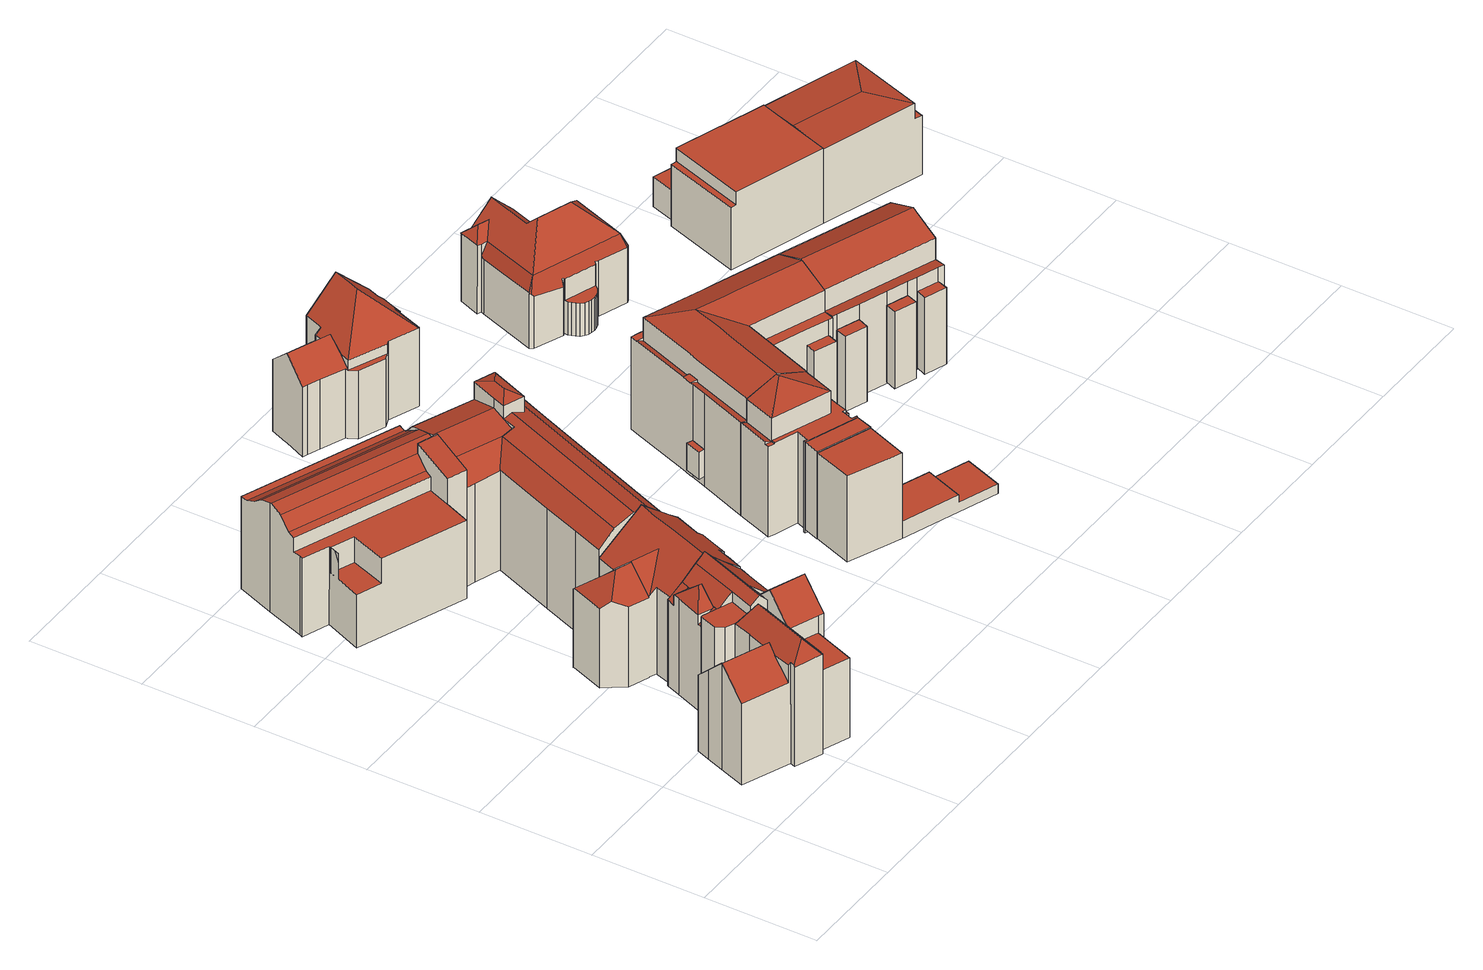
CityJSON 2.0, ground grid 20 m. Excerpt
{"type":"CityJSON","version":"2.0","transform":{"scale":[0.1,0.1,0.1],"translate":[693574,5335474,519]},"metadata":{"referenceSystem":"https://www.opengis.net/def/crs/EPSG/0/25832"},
"CityObjects":{
"building1":{"type":"Building","attributes":{"Gemeindeschluessel":"09162000","HoeheDach":"545.060","HoeheGrund":"522.281","Methode":"2000","NiedrigsteTraufeDesGebaeudes":"536.578","Geometrietyp2DReferenz":"3000","function":"31001_1000","roofType":"3100","measuredHeight":22.78,"storeysAboveGround":3},"geometry":[{"type":"MultiSurface","lod":"2","boundaries":[[[0,1,2]],[[3,0,4]],[[5,6,7,8]],[[9,10,11]],[[12,13,14,15,16,17,18]],[[19,20,21,22,23]],[[24,25,26,27,28,29]],[[30,31,32,33]],[[34,5,26,25]],[[35,36,3]],[[37,38,39,34,25,24,40,20,19,41,42,30,33,43,44,45,46,47,48,49,50,51,52,53,54,55,56,57]],[[58,59,60,61,62,63,64]],[[52,51,65,66,67,18,17]],[[10,9,22,21]],[[68,69,70,71,72]],[[42,73,31,30]],[[52,17,16,53]],[[64,63,74,71,70,75]],[[76,13,77]],[[58,78,59]],[[68,79,80,69]],[[42,41,81,82,73]],[[83,84,85]],[[46,45,86,79,87]],[[41,19,23,36,35,81]],[[88,75,70,69,89]],[[90,78,58,91,92]],[[43,93,94,44]],[[35,3,4,82,81]],[[49,95,96,50]],[[39,38,97,98,99]],[[34,39,99,6,5]],[[71,74,100,101,72]],[[37,102,97,38]],[[55,62,61,56]],[[103,66,65,104]],[[45,44,94,2,1,86]],[[85,76,105]],[[106,104,107]],[[58,64,91]],[[108,84,106,107,109]],[[3,36,23,22,9,80,79,86,1,0]],[[85,84,108,110,101,100,14,13,76]],[[18,67,12]],[[4,0,2,94,93,32,31,73,82]],[[40,11,10,21,20]],[[37,57,60,59,78,90,102]],[[48,111,95,49]],[[96,95,111,112,87,79,68,113,110]],[[88,98,97,102,90,92,75]],[[56,61,60,57]],[[89,69,80,9,11,29,28]],[[47,112,111,48]],[[24,29,11,40]],[[46,87,112,47]],[[106,84,83]],[[64,75,92,91]],[[33,32,93,43]],[[68,72,101,113]],[[113,101,110]],[[89,28,27,8,7]],[[99,98,88,89,7,6]],[[96,110,108,109]],[[26,5,8,27]],[[55,54,15,14,100,74,63,62]],[[77,13,12]],[[106,83,85,105,103,104]],[[53,16,15,54]],[[103,105,76,77,12,67,66]],[[51,50,96,109,107,104,65]]],"semantics":{"surfaces":[{"type":"WallSurface"},{"type":"RoofSurface"},{"type":"GroundSurface"}],"values":[0,0,0,0,1,0,0,0,0,0,2,1,0,1,0,0,0,1,0,0,1,0,0,0,0,0,1,0,1,0,0,0,1,0,0,1,0,0,0,0,1,1,1,0,1,0,0,0,1,1,0,1,0,0,0,0,0,0,0,0,0,1,0,1,0,0,1,0,1,0]}}]},
"building2":{"type":"Building","attributes":{"Gemeindeschluessel":"09162000","HoeheDach":"543.700","HoeheGrund":"522.160","Methode":"2000","NiedrigsteTraufeDesGebaeudes":"537.030","Geometrietyp2DReferenz":"3000","function":"31001_1000","roofType":"3100","measuredHeight":21.54,"storeysAboveGround":3},"geometry":[{"type":"MultiSurface","lod":"2","boundaries":[[[114,115,116,117,118,119]],[[120,121,122,123]],[[124,125,126,127]],[[128,129,130,131,132,133,134,135,136]],[[137,138,139,140,141,142]],[[135,134,143,144,145]],[[146,136,135,145,114,119]],[[147,125,124,148,139,138]],[[144,143,149,150,116,115]],[[151,152,153,154]],[[155,156,157]],[[131,158,159,160,161,162,163,147,138,137,142,156,155,132]],[[164,165,166,153,152,167,122,121,168,169,126,125,147,163,162,161,160]],[[145,144,115,114]],[[170,171,164,160,159,172]],[[132,155,157,133]],[[120,173,174,127,126,169,168,121]],[[133,157,156,149,143,134]],[[150,149,156,175,176,117,116]],[[156,142,141,175]],[[174,173,120,123,177,151,154,178,179,171,170,172,180,130,129,128,136,146,119,118,117,176,175,141,140,139,148,124,127]],[[151,177,123,122,167,152]],[[159,158,131,130,180,172]],[[171,179,178,154,153,166,165,164]]],"semantics":{"surfaces":[{"type":"WallSurface"},{"type":"RoofSurface"},{"type":"GroundSurface"}],"values":[0,0,0,0,0,1,0,0,1,0,1,1,1,1,0,1,0,0,0,0,2,0,0,0]}}]},
"building3":{"type":"Building","attributes":{"Gemeindeschluessel":"09162000","HoeheDach":"544.050","HoeheGrund":"522.300","Methode":"2000","NiedrigsteTraufeDesGebaeudes":"532.290","Geometrietyp2DReferenz":"3000","function":"31001_1000","roofType":"1000","measuredHeight":21.75,"storeysAboveGround":4},"geometry":[{"type":"MultiSurface","lod":"2","boundaries":[[[181,182,183,184,185]],[[186,187,188,189,190]],[[191,192,193,194]],[[195,196,197,198]],[[199,200,201,202]],[[181,203,194,193,204,182]],[[192,205,196,195,206,207,208]],[[209,210,211,212]],[[207,206,213,214]],[[215,191,194,203,216,199,202,217,218,219,220,221]],[[219,222,223,220]],[[205,224,197,196]],[[206,195,225,213]],[[191,215,224,205,192]],[[187,209,212,188]],[[195,198,226,186,190,225]],[[183,227,228,184]],[[218,229,222,219]],[[210,223,222,229,211]],[[208,207,214,230]],[[220,223,210,209,187,186,226,221]],[[184,228,231,185]],[[216,203,181,185,231,228,232]],[[202,201,230,214,213,225,190,189,217]],[[182,204,227,183]],[[208,230,201,200,232,228,227,204,193,192]],[[215,221,226,198,197,224]],[[216,232,200,199]],[[217,189,188,212,211,229,218]]],"semantics":{"surfaces":[{"type":"RoofSurface"},{"type":"WallSurface"},{"type":"GroundSurface"}],"values":[0,0,1,1,1,1,1,0,0,2,1,0,0,1,0,0,1,1,0,1,1,1,1,1,1,0,1,1,1]}}]},
"building4":{"type":"Building","attributes":{"Gemeindeschluessel":"09162000","HoeheDach":"545.720","HoeheGrund":"519.810","Methode":"1000","NiedrigsteTraufeDesGebaeudes":"538.377","Geometrietyp2DReferenz":"3000","function":"31001_1000","roofType":"3400","measuredHeight":25.91,"storeysAboveGround":5},"geometry":[{"type":"MultiSurface","lod":"2","boundaries":[[[233,234,235,236]],[[237,238,239,240]],[[241,242,243,244,245,246,247,248,249,250,238,237,251,252,253,254,255]],[[256,240,257,258]],[[259,260,249,248,261]],[[262,263,264,265,266,267,268]],[[269,234,270,271]],[[250,249,260,258,257,272]],[[253,273,274,254]],[[243,267,266,244]],[[256,275,276,240]],[[243,242,137,277,268,267]],[[241,255,278,279,280]],[[262,281,282]],[[270,283,284,285,271]],[[270,286,283]],[[270,234,233,286]],[[240,239,272,257]],[[254,274,278,255]],[[262,259,261,287,263]],[[251,235,234,269,288,289,252]],[[279,278,274,273,289,288]],[[250,272,239,238]],[[286,233,236,276,275,283]],[[256,258,260,259,262,282]],[[263,287,247,246,264]],[[247,287,261,248]],[[252,289,273,253]],[[277,285,284,281,262,268]],[[256,282,281,284,283,275]],[[251,237,240,276,236,235]],[[277,137,280,279,288,269,271,285]],[[244,266,265,245]],[[245,265,264,246]],[[241,280,137,242]]],"semantics":{"surfaces":[{"type":"RoofSurface"},{"type":"WallSurface"},{"type":"GroundSurface"}],"values":[0,1,2,0,1,0,1,1,1,1,1,1,1,1,1,0,0,0,1,0,1,0,1,0,0,1,1,1,0,1,1,0,1,1,1]}}]},
"building5":{"type":"Building","attributes":{"Gemeindeschluessel":"09162000","HoeheDach":"537.847","HoeheGrund":"521.590","Methode":"1000","NiedrigsteTraufeDesGebaeudes":"537.847","Geometrietyp2DReferenz":"3000","function":"31001_1000","roofType":"1000","measuredHeight":16.26,"storeysAboveGround":5},"geometry":[{"type":"MultiSurface","lod":"2","boundaries":[[[290,291,292,293]],[[294,295,296,297,290,293,298]],[[296,295,294,299,300,301]],[[293,292,302,298]],[[303,301,300,299,302,292,291]],[[298,302,299,294]],[[297,296,301,303,291,290]]],"semantics":{"surfaces":[{"type":"WallSurface"},{"type":"GroundSurface"},{"type":"RoofSurface"}],"values":[0,1,0,0,2,0,0]}}]},
"building6":{"type":"Building","attributes":{"Gemeindeschluessel":"09162000","HoeheDach":"537.959","HoeheGrund":"521.530","Methode":"1000","NiedrigsteTraufeDesGebaeudes":"537.959","Geometrietyp2DReferenz":"3000","function":"31001_2000","roofType":"1000","measuredHeight":16.43},"geometry":[{"type":"MultiSurface","lod":"2","boundaries":[[[304,305,306,307]],[[308,309,310,311]],[[304,307,308,311]],[[311,310,305,304]],[[307,306,309,308]],[[310,309,306,305]]],"semantics":{"surfaces":[{"type":"WallSurface"},{"type":"GroundSurface"},{"type":"RoofSurface"}],"values":[0,0,1,0,0,2]}}]},
"building7":{"type":"Building","attributes":{"Gemeindeschluessel":"09162000","HoeheDach":"544.340","HoeheGrund":"520.820","Methode":"2000","NiedrigsteTraufeDesGebaeudes":"537.825","Geometrietyp2DReferenz":"3000","function":"31001_1000","roofType":"3200","measuredHeight":23.52},"geometry":[{"type":"MultiSurface","lod":"2","boundaries":[[[312,313,314,315]],[[316,317,318,319,320,321,322]],[[323,324,325,326,327,316,322]],[[328,329,309,330]],[[331,332,333,334]],[[335,336,337,331,334,338,339,328,330,340,341,342,343,344,324,323,322,321,320,345,346,347,348]],[[341,340,330,309,349,350,306,342]],[[335,351,352,336]],[[325,353,354,306,350,349,309,329,355,356,333,332,357,352,351,358,359,360,361,326]],[[362,363,319,318]],[[364,365,313,312]],[[334,333,356,338]],[[348,358,351,335]],[[331,337,336,352,357,332]],[[362,318,317]],[[344,353,325,324]],[[359,365,364,360]],[[355,329,328,339,338,356]],[[342,306,354,343]],[[360,364,315,361]],[[327,362,317,316]],[[343,354,353,344]],[[326,361,315,314,363,362,327]],[[364,312,315]],[[313,365,359,358,348,347,346,345,320,319,363,314]]],"semantics":{"surfaces":[{"type":"RoofSurface"},{"type":"WallSurface"},{"type":"GroundSurface"}],"values":[0,1,1,1,1,2,1,1,0,0,0,1,1,1,1,1,1,1,1,1,0,1,1,0,1]}}]},
"building8":{"type":"Building","attributes":{"Gemeindeschluessel":"09162000","HoeheDach":"527.690","HoeheGrund":"522.560","Methode":"3100","NiedrigsteTraufeDesGebaeudes":"527.690","Geometrietyp2DReferenz":"3000","function":"51009_1610","roofType":"1000","measuredHeight":5.13},"geometry":[{"type":"MultiSurface","lod":"2","boundaries":[[[366,367,368,369]],[[366,369,370,371]],[[367,366,371,372]],[[368,367,372,373]],[[369,368,373,370]],[[370,373,372,371]]],"semantics":{"surfaces":[{"type":"RoofSurface"},{"type":"WallSurface"},{"type":"GroundSurface"}],"values":[0,1,1,1,1,2]}}]},
"building9":{"type":"Building","attributes":{"Gemeindeschluessel":"09162000","HoeheDach":"542.525","HoeheGrund":"521.310","Methode":"2000","NiedrigsteTraufeDesGebaeudes":"534.145","Geometrietyp2DReferenz":"3000","function":"31001_1000","roofType":"3200","measuredHeight":21.21,"storeysAboveGround":3},"geometry":[{"type":"MultiSurface","lod":"2","boundaries":[[[374,375,376]],[[377,378,379,380,381,382,383,384,385,386,387,388,389,390,391,392,393,394,395,396,397,398,399,400,401,402,403,404,405]],[[387,386,406,407,408,388]],[[388,408,409,389]],[[410,411,412,413,375]],[[414,415,405,404,403,416]],[[406,417,418,374,407]],[[378,377,405,415,419,420]],[[389,409,421,390]],[[402,422,416,403]],[[423,424,425,398,397,396,426]],[[385,417,406,386]],[[427,424,423]],[[428,422,402,401,400,429]],[[390,421,430,391]],[[425,431,429,400,399,398]],[[412,432,433,434,420,419,415,414,416,422,428,435,413]],[[379,378,420,434,433,380]],[[421,409,408,407,374,376,436,437,430]],[[418,410,375,374]],[[436,427,423,426,438,439,440,437]],[[385,384,383,411,410,418,417]],[[394,439,438,395]],[[430,437,440,439,394,393,392,391]],[[382,381,432,412,411,383]],[[376,441,427,436]],[[380,433,432,381]],[[395,438,426,396]],[[413,435,428,429,431,425,424,427,441,376,375]]],"semantics":{"surfaces":[{"type":"WallSurface"},{"type":"GroundSurface"},{"type":"RoofSurface"}],"values":[0,1,0,0,2,0,2,0,0,0,0,0,0,0,0,0,2,0,2,0,2,0,0,0,0,0,0,0,2]}}]},
"building10":{"type":"Building","attributes":{"Gemeindeschluessel":"09162000","HoeheDach":"524.392","HoeheGrund":"521.160","Methode":"2000","NiedrigsteTraufeDesGebaeudes":"522.980","Geometrietyp2DReferenz":"3000","function":"31001_2000","roofType":"1000","measuredHeight":3.23},"geometry":[{"type":"MultiSurface","lod":"2","boundaries":[[[442,443,444,445]],[[446,447,448,449]],[[450,451,452,453]],[[453,454,446,449,455,450]],[[452,451,442,445]],[[443,442,451,450,455,449,448]],[[454,453,452,445,444,447,446]],[[444,443,448,447]]],"semantics":{"surfaces":[{"type":"WallSurface"},{"type":"GroundSurface"},{"type":"RoofSurface"}],"values":[0,0,0,1,2,0,0,2]}}]},
"building11":{"type":"Building","attributes":{"Gemeindeschluessel":"09162000","HoeheDach":"535.200","HoeheGrund":"521.221","Methode":"2000","NiedrigsteTraufeDesGebaeudes":"535.200","Geometrietyp2DReferenz":"3000","function":"51009_1610","roofType":"1000","measuredHeight":13.98},"geometry":[{"type":"MultiSurface","lod":"2","boundaries":[[[456,457,458,459]],[[460,461,462,463]],[[461,458,457,462]],[[459,458,461,460]],[[463,462,457,456]],[[463,456,459,460]]],"semantics":{"surfaces":[{"type":"WallSurface"},{"type":"RoofSurface"},{"type":"GroundSurface"}],"values":[0,0,1,0,0,2]}}]},
"building12":{"type":"Building","attributes":{"Gemeindeschluessel":"09162000","HoeheDach":"535.170","HoeheGrund":"520.620","Methode":"2000","NiedrigsteTraufeDesGebaeudes":"535.170","Geometrietyp2DReferenz":"3000","function":"51009_1610","roofType":"1000","measuredHeight":14.55},"geometry":[{"type":"MultiSurface","lod":"2","boundaries":[[[464,465,466,467]],[[467,468,469,464]],[[465,470,471,466]],[[469,470,465,464]],[[468,471,470,469]],[[467,466,471,468]]],"semantics":{"surfaces":[{"type":"WallSurface"},{"type":"GroundSurface"},{"type":"RoofSurface"}],"values":[0,1,2,0,0,0]}}]},
"building13":{"type":"Building","attributes":{"Gemeindeschluessel":"09162000","HoeheDach":"544.450","HoeheGrund":"520.840","Methode":"2000","NiedrigsteTraufeDesGebaeudes":"537.736","Geometrietyp2DReferenz":"3000","function":"31001_1000","roofType":"3100","measuredHeight":23.61,"storeysAboveGround":5},"geometry":[{"type":"MultiSurface","lod":"2","boundaries":[[[472,473,474,475,476,477,478,479,480,481,482,483]],[[484,485,486,487]],[[488,489,490,491,480,479,492,493,494,495,496,497,498]],[[499,500,501,502,503,504,505,506]],[[474,473,502,501]],[[507,508,509,510,511,512]],[[513,514,515,348,516,507,512,517,518,519,319,320]],[[510,520,483,482,521,522,523]],[[516,524,525,526,505,504,503,502,473,472,527,509,508,507]],[[528,492,479,478]],[[512,511,510,523,529,530,517]],[[517,530,529,523,531,532,533,518]],[[477,476,475,474,501,500,499,506,534,535,536,348,515,514,513,320,537,538,539,540,541,542,543,544,545,546,528,478]],[[547,487,486,548,498,497,542,541,540,539,538]],[[523,522,521,482,481,549,550,531]],[[527,472,483,520,510,509]],[[551,489,488]],[[537,552,547,538]],[[536,524,516,348]],[[535,525,524,536]],[[553,551,488,548,486]],[[518,533,532,531,489,551,553,485,484,554,519]],[[554,484,487]],[[550,549,481,480,491,490,489,531]],[[546,493,492,528]],[[486,485,553]],[[320,319,552,537]],[[498,548,488]],[[496,495,494,493,546,545,544,543,542,497]],[[535,534,506,505,526,525]],[[519,554,487,547,552,319]]],"semantics":{"surfaces":[{"type":"WallSurface"},{"type":"RoofSurface"},{"type":"GroundSurface"}],"values":[0,1,1,0,0,0,0,1,1,0,1,1,2,0,1,0,0,0,0,0,1,0,0,0,0,0,0,0,0,0,1]}}]},
"building14":{"type":"Building","attributes":{"Gemeindeschluessel":"09162000","HoeheDach":"535.250","HoeheGrund":"520.660","Methode":"2000","NiedrigsteTraufeDesGebaeudes":"535.250","Geometrietyp2DReferenz":"3000","function":"51009_1610","roofType":"1000","measuredHeight":14.59},"geometry":[{"type":"MultiSurface","lod":"2","boundaries":[[[555,556,557,558]],[[559,555,558,560]],[[558,557,561,560]],[[561,557,556,562]],[[559,562,556,555]],[[560,561,562,559]]],"semantics":{"surfaces":[{"type":"WallSurface"},{"type":"GroundSurface"},{"type":"RoofSurface"}],"values":[0,1,0,2,0,0]}}]},
"building15":{"type":"Building","attributes":{"Gemeindeschluessel":"09162000","HoeheDach":"527.800","HoeheGrund":"522.560","Methode":"2000","NiedrigsteTraufeDesGebaeudes":"527.800","Geometrietyp2DReferenz":"3000","function":"51009_1610","roofType":"1000","measuredHeight":5.24},"geometry":[{"type":"MultiSurface","lod":"2","boundaries":[[[563,564,565,566]],[[566,565,567,568]],[[568,567,569,570]],[[570,569,564,563]],[[569,567,565,564]],[[563,566,568,570]]],"semantics":{"surfaces":[{"type":"WallSurface"},{"type":"RoofSurface"},{"type":"GroundSurface"}],"values":[0,0,0,0,1,2]}}]},
"building16":{"type":"Building","attributes":{"Gemeindeschluessel":"09162000","HoeheDach":"535.370","HoeheGrund":"521.164","Methode":"2000","NiedrigsteTraufeDesGebaeudes":"535.370","Geometrietyp2DReferenz":"3000","function":"51009_1610","roofType":"1000","measuredHeight":14.21},"geometry":[{"type":"MultiSurface","lod":"2","boundaries":[[[571,572,573,574]],[[575,572,571,576]],[[577,573,572,575]],[[578,577,575,576]],[[576,571,574,578]],[[578,574,573,577]]],"semantics":{"surfaces":[{"type":"RoofSurface"},{"type":"WallSurface"},{"type":"GroundSurface"}],"values":[0,1,1,2,1,1]}}]},
"building17":{"type":"Building","attributes":{"Gemeindeschluessel":"09162000","HoeheDach":"535.729","HoeheGrund":"521.198","Methode":"1000","NiedrigsteTraufeDesGebaeudes":"535.729","Geometrietyp2DReferenz":"3000","function":"51009_1610","roofType":"1000","measuredHeight":14.53},"geometry":[{"type":"MultiSurface","lod":"2","boundaries":[[[579,580,581,582]],[[583,584,580,579]],[[583,579,582,585]],[[582,581,586,585]],[[585,586,584,583]],[[586,581,580,584]]],"semantics":{"surfaces":[{"type":"WallSurface"},{"type":"GroundSurface"},{"type":"RoofSurface"}],"values":[0,0,1,0,0,2]}}]},
"building18":{"type":"Building","attributes":{"Gemeindeschluessel":"09162000","HoeheDach":"544.490","HoeheGrund":"520.897","Methode":"2000","NiedrigsteTraufeDesGebaeudes":"538.008","Geometrietyp2DReferenz":"3000","function":"31001_1000","roofType":"3100","measuredHeight":23.59},"geometry":[{"type":"MultiSurface","lod":"2","boundaries":[[[587,588,589,590,591,592]],[[593,594,595,596,597,598,599,600,601,602]],[[603,589,588,604]],[[605,599,598,606]],[[606,598,597,607]],[[608,593,602,609]],[[610,591,590,611]],[[612,600,599,605,613,614,615]],[[611,590,589,603]],[[612,615,616,617,618]],[[600,612,618,601]],[[619,594,593,608]],[[592,481,620,587]],[[607,597,596,621]],[[602,601,618,617,481,592,591,610,622,623,624,609]],[[625,595,594,619]],[[626,627,614,613,605,606,607,621,625,619,608,609,624,623,622,610,611,603,604]],[[621,596,595,625]],[[616,620,481,617]],[[615,614,627,626,604,588,587,620,616]]],"semantics":{"surfaces":[{"type":"RoofSurface"},{"type":"WallSurface"},{"type":"GroundSurface"}],"values":[0,0,1,1,1,1,1,1,1,0,1,1,1,1,1,1,2,1,0,1]}}]},
"building19":{"type":"Building","attributes":{"Gemeindeschluessel":"09162000","HoeheDach":"539.300","HoeheGrund":"521.219","Methode":"2000","NiedrigsteTraufeDesGebaeudes":"527.410","Geometrietyp2DReferenz":"3000","function":"31001_1000","roofType":"3400","measuredHeight":18.08,"storeysAboveGround":2},"geometry":[{"type":"MultiSurface","lod":"2","boundaries":[[[628,629,630,631]],[[632,633,634,635]],[[636,637,638,639,640]],[[641,642,643,644]],[[645,646,647]],[[634,633,648,649,650,630,629,651,643,642,652,653,654,655]],[[646,656,657,647]],[[658,651,629,628]],[[659,660,656,661]],[[662,663,664,665]],[[666,667,668,669,670]],[[671,672,673,674]],[[675,669,668,676,677]],[[678,679,640,639,680]],[[681,649,648,682]],[[683,674,673,684,653,652]],[[685,686,655,654,687,688]],[[689,690,691,692,693,675,677,694]],[[656,660,657]],[[682,648,633,632]],[[695,650,649,681]],[[692,691,696,697,698]],[[657,660,678,680]],[[661,656,646,699]],[[659,700,679,678,660]],[[692,698,701,702,703,693]],[[704,701,698,697]],[[637,696,691,690,638]],[[705,706,707,708,709]],[[670,675,693,703,710]],[[683,652,642,641]],[[647,711,694,677]],[[662,665,688,687,684,673,672,645,647,677,705,709]],[[636,640,679,700]],[[663,662,709,708]],[[704,712,710,702,701]],[[713,699,646,645]],[[685,688,665,664]],[[713,645,672,671]],[[653,684,687,654]],[[712,666,670,710]],[[667,707,706,676,668]],[[705,677,676,706]],[[711,657,680,689,694]],[[703,702,710]],[[631,630,650,695]],[[689,680,639,638,690]],[[711,647,657]],[[635,634,655,686]],[[713,671,674,683,641,644,658,628,631,695,681,682,632,635,686,685,664,663,708,707,667,666,712,704,697,696,637,636,700,659,661,699]],[[675,670,669]],[[644,643,651,658]]],"semantics":{"surfaces":[{"type":"WallSurface"},{"type":"RoofSurface"},{"type":"GroundSurface"}],"values":[0,0,0,0,1,1,1,0,0,0,0,0,1,1,0,0,0,1,1,0,0,0,1,0,0,1,0,0,0,1,0,1,1,0,0,0,0,0,0,0,0,0,1,1,1,0,1,1,0,2,0,0]}}]},
"building20":{"type":"Building","attributes":{"Gemeindeschluessel":"09162000","HoeheDach":"535.654","HoeheGrund":"521.309","Methode":"1000","NiedrigsteTraufeDesGebaeudes":"535.654","Geometrietyp2DReferenz":"3000","function":"51009_1610","roofType":"1000","measuredHeight":14.35},"geometry":[{"type":"MultiSurface","lod":"2","boundaries":[[[714,715,716,717]],[[716,718,719,717]],[[714,720,721,715]],[[719,718,721,720]],[[717,719,720,714]],[[715,721,718,716]]],"semantics":{"surfaces":[{"type":"GroundSurface"},{"type":"WallSurface"},{"type":"RoofSurface"}],"values":[0,1,1,2,1,1]}}]},
"building21":{"type":"Building","attributes":{"Gemeindeschluessel":"09162000","HoeheDach":"528.050","HoeheGrund":"522.933","Methode":"2000","NiedrigsteTraufeDesGebaeudes":"528.050","Geometrietyp2DReferenz":"3000","function":"51009_1610","roofType":"1000","measuredHeight":5.12},"geometry":[{"type":"MultiSurface","lod":"2","boundaries":[[[722,723,724,725]],[[726,727,723,722]],[[722,725,728,726]],[[727,729,724,723]],[[725,724,729,728]],[[728,729,727,726]]],"semantics":{"surfaces":[{"type":"WallSurface"},{"type":"GroundSurface"},{"type":"RoofSurface"}],"values":[0,0,1,2,0,0]}}]},
"building22":{"type":"Building","attributes":{"Gemeindeschluessel":"09162000","HoeheDach":"535.460","HoeheGrund":"521.283","Methode":"2000","NiedrigsteTraufeDesGebaeudes":"526.940","Geometrietyp2DReferenz":"3000","function":"31001_1000","roofType":"1000","measuredHeight":14.18,"storeysAboveGround":4},"geometry":[{"type":"MultiSurface","lod":"2","boundaries":[[[730,731,732,733]],[[734,735,736,737,738,739]],[[737,736,740,741]],[[742,743,739,738,744,745,746]],[[730,747,742,746,748,731]],[[748,749,732,731]],[[750,743,742,747]],[[748,746,745,749]],[[734,739,743,750]],[[730,733,751,752,735,734,750,747]],[[752,751,749,745,744,741,740]],[[752,740,736,735]],[[741,744,738,737]],[[733,732,749,751]]],"semantics":{"surfaces":[{"type":"WallSurface"},{"type":"RoofSurface"},{"type":"GroundSurface"}],"values":[0,0,1,1,0,1,0,0,0,2,0,0,0,0]}}]},
"building23":{"type":"Building","attributes":{"Gemeindeschluessel":"09162000","HoeheDach":"535.720","HoeheGrund":"521.340","Methode":"2000","NiedrigsteTraufeDesGebaeudes":"532.400","Geometrietyp2DReferenz":"3000","function":"31001_1000","roofType":"3200","measuredHeight":14.38,"storeysAboveGround":4},"geometry":[{"type":"MultiSurface","lod":"2","boundaries":[[[747,753,754,755,756,757]],[[756,758,759]],[[759,758,760,761]],[[756,759,761,757]],[[762,763,754,753]],[[754,763,764,755]],[[747,750,762,753]],[[750,747,757,761,760]],[[762,750,760,758,764,763]],[[764,758,756,755]]],"semantics":{"surfaces":[{"type":"WallSurface"},{"type":"RoofSurface"},{"type":"GroundSurface"}],"values":[0,1,1,1,0,1,2,0,0,0]}}]}
},
"vertices":[
[144,113,219],[155,143,219],[155,143,187],[133,84,219],[139,98,234],[255,84,183],[255,84,215],[203,104,215],[203,104,183],[151,48,254],[171,23,222],[171,23,221],[209,288,213],[211,287,215],[217,302,215],[197,309,199],[191,311,195],[190,309,195],[185,297,194],[125,51,33],[122,42,33],[122,42,220],[122,43,223],[125,51,224],[175,31,33],[227,10,33],[227,10,183],[176,30,183],[176,30,219],[175,31,220],[68,162,33],[68,162,201],[77,185,177],[77,185,33],[255,84,33],[122,53,186],[122,53,219],[287,171,33],[297,167,33],[265,80,33],[171,23,33],[41,85,33],[57,131,33],[118,170,33],[122,156,33],[156,143,33],[168,177,33],[152,184,33],[144,199,33],[155,229,33],[159,229,33],[181,285,33],[190,309,33],[191,311,33],[197,309,33],[321,263,33],[320,261,33],[311,237,33],[267,187,211],[289,178,189],[311,237,189],[320,261,189],[321,263,189],[270,282,238],[238,198,238],[181,285,214],[185,295,214],[185,297,213],[194,165,219],[222,154,219],[222,154,238],[209,159,253],[194,165,239],[57,131,234],[257,287,253],[228,169,238],[211,284,215],[211,287,213],[289,178,211],[167,176,219],[189,149,254],[41,85,186],[57,130,234],[190,228,213],[190,228,215],[191,231,215],[156,143,220],[168,177,219],[220,148,261],[205,108,219],[287,171,215],[238,198,211],[236,191,215],[118,170,176],[122,156,187],[155,229,219],[159,229,219],[297,167,216],[281,124,261],[265,80,215],[242,293,239],[211,209,239],[287,171,216],[196,259,240],[163,239,213],[201,257,240],[187,229,213],[163,239,195],[186,219,215],[159,229,195],[190,217,219],[144,199,219],[152,184,219],[211,209,219],
[133,395,181],[155,455,181],[155,456,180],[155,456,32],[155,455,32],[133,395,32],[359,365,32],[359,365,192],[369,361,183],[369,361,32],[360,416,32],[360,416,205],[376,410,192],[376,410,32],[194,346,32],[195,346,32],[208,341,32],[208,341,195],[195,346,184],[194,346,184],[194,346,182],[158,360,183],[158,360,32],[301,438,238],[308,435,244],[308,435,32],[301,438,32],[238,462,32],[238,462,183],[209,387,223],[181,397,223],[143,380,195],[143,380,32],[312,434,247],[312,434,32],[225,429,181],[208,435,181],[350,311,32],[350,311,183],[340,314,192],[340,314,32],[259,369,225],[225,429,183],[209,387,225],[207,340,195],[197,309,195],[257,287,247],[268,317,247],[284,360,247],[299,402,247],[321,264,192],[333,294,192],[335,299,192],[358,332,183],[362,372,192],[364,378,192],[257,287,32],[321,264,32],[197,309,32],[362,372,32],[364,378,32],[225,429,32],[208,435,32],[358,332,32],[335,299,32],[333,294,32],[207,340,32],
[21,757,133],[65,740,133],[88,803,133],[47,819,133],[40,802,133],[302,806,238],[311,828,231],[36,935,231],[28,915,238],[28,913,238],[232,729,33],[232,729,181],[213,682,181],[213,682,33],[259,798,231],[259,798,250],[294,785,250],[294,785,231],[1,841,33],[1,841,181],[3,846,181],[3,846,33],[21,757,33],[65,740,181],[232,729,228],[251,778,211],[247,767,207],[247,767,181],[317,844,218],[324,862,207],[49,970,207],[42,951,218],[12,872,211],[8,861,207],[267,716,33],[48,823,33],[28,915,33],[54,983,33],[330,875,33],[325,865,33],[297,793,33],[330,875,207],[325,865,207],[267,716,228],[20,891,231],[297,793,234],[88,803,181],[47,819,181],[54,983,207],[8,861,181],[40,802,181],[48,823,181],
[433,771,267],[460,787,259],[459,788,259],[425,801,259],[424,801,8],[433,822,8],[433,822,199],[424,801,226],[308,435,8],[301,438,8],[238,462,8],[259,517,8],[285,584,8],[328,695,8],[283,711,8],[267,716,8],[297,793,8],[325,865,8],[459,788,8],[500,771,8],[474,706,8],[381,470,8],[360,416,8],[406,755,240],[317,844,226],[299,797,240],[280,751,226],[297,793,239],[267,716,194],[368,716,226],[327,695,196],[328,695,197],[285,584,197],[259,517,198],[238,462,198],[264,452,226],[460,787,230],[433,718,259],[433,718,230],[325,865,199],[474,706,198],[381,470,198],[406,755,259],[424,801,259],[298,439,239],[360,416,198],[331,427,226],[308,435,235],[388,708,234],[388,708,226],[397,732,259],[397,732,234],[411,727,239],[425,749,267],[283,711,194],[471,783,226],[500,771,198],
[603,251,26],[603,251,188],[628,320,188],[628,320,26],[697,216,26],[696,213,26],[696,212,26],[676,220,26],[723,285,26],[697,216,188],[696,213,188],[696,212,188],[723,285,188],[676,220,188],
[628,320,25],[628,320,190],[639,348,190],[639,348,25],[733,314,25],[733,314,190],[723,285,190],[723,285,25],
[687,426,253],[688,431,253],[636,450,232],[615,393,232],[601,390,188],[604,397,188],[604,397,193],[625,454,193],[625,454,18],[604,397,18],[601,390,18],[612,386,18],[654,371,18],[654,371,190],[612,386,190],[612,386,188],[735,317,18],[735,317,190],[733,314,18],[739,339,18],[739,339,190],[733,341,190],[733,341,18],[759,396,18],[745,358,18],[741,346,18],[726,321,18],[731,318,18],[730,315,18],[708,323,18],[639,348,18],[640,352,18],[646,349,18],[636,450,18],[688,431,18],[741,412,18],[762,404,18],[730,315,190],[708,323,190],[759,396,190],[745,358,190],[646,349,190],[640,352,190],[731,318,190],[726,321,190],[741,346,190],[762,404,190],[741,412,190],[720,354,190],[615,393,190],[615,393,188],[636,450,188],[720,354,232],[741,412,232],
[647,542,87],[657,539,87],[667,566,87],[657,570,87],[657,570,36],[647,542,36],[657,539,36],[667,566,36],
[468,1053,151],[468,1053,169],[475,1070,169],[630,1082,23],[622,1057,23],[613,1059,23],[612,1060,23],[592,1005,23],[591,1005,23],[538,1026,23],[535,1025,23],[521,1020,23],[474,1039,23],[467,1053,23],[466,1056,23],[423,1074,23],[401,1083,23],[392,1086,23],[408,1124,23],[409,1127,23],[422,1158,23],[430,1155,23],[453,1146,23],[496,1129,23],[505,1125,23],[508,1131,23],[518,1159,23],[571,1140,23],[631,1119,23],[624,1099,23],[627,1097,23],[635,1095,23],[474,1039,151],[467,1053,151],[466,1056,153],[423,1074,154],[535,1025,169],[538,1026,171],[591,1005,171],[553,1090,235],[627,1097,169],[635,1095,161],[624,1099,172],[521,1020,151],[535,1025,151],[630,1082,161],[622,1057,161],[401,1083,154],[631,1119,173],[496,1129,158],[496,1129,169],[505,1125,179],[453,1146,158],[492,1117,169],[571,1140,235],[518,1159,179],[392,1086,154],[508,1131,179],[592,1005,171],[612,1060,171],[613,1059,169],[560,1110,235],[483,1094,192],[408,1124,192],[430,1155,158],[422,1158,158],[409,1127,190],[483,1094,169],
[827,246,40],[827,246,54],[802,178,54],[802,178,40],[697,216,22],[697,216,54],[723,285,54],[723,285,22],[897,220,22],[897,220,40],[872,152,40],[872,152,22],[802,178,22],[827,246,22],
[760,396,22],[760,396,162],[779,389,162],[779,389,22],[765,350,22],[765,350,162],[745,358,162],[745,358,22],
[785,405,16],[785,405,162],[765,412,162],[765,412,16],[780,450,16],[799,443,16],[799,443,162],[780,450,162],
[928,495,191],[922,477,191],[922,477,18],[928,495,18],[948,548,18],[968,602,18],[973,615,18],[973,615,192],[968,602,192],[968,602,231],[948,548,254],[928,495,231],[680,566,193],[687,584,193],[675,588,193],[668,571,193],[717,694,192],[726,691,192],[832,652,192],[852,645,192],[888,646,192],[861,656,192],[856,658,192],[837,665,192],[731,704,192],[719,708,192],[714,695,192],[806,520,18],[876,495,18],[914,480,18],[914,480,191],[876,495,191],[806,520,191],[805,521,191],[805,521,18],[743,411,191],[786,527,191],[793,545,191],[793,545,231],[786,527,231],[743,411,231],[638,450,18],[690,430,18],[743,411,18],[762,404,191],[690,430,254],[638,450,231],[638,450,189],[812,538,231],[832,591,254],[812,598,254],[759,618,254],[765,412,191],[780,450,191],[805,520,191],[812,538,191],[888,646,18],[740,564,254],[733,547,254],[726,691,231],[687,584,231],[680,566,231],[805,520,18],[780,450,18],[765,412,18],[657,539,18],[667,566,18],[668,571,18],[675,588,18],[714,695,18],[719,708,18],[731,704,18],[837,665,18],[856,658,18],[861,656,18],[667,566,193],[714,695,193],[852,645,231],[832,652,231],[726,691,187],[657,539,193],[687,584,187],[680,566,189],
[876,495,17],[876,495,162],[914,480,162],[914,480,17],[868,476,17],[907,461,17],[907,461,162],[868,476,162],
[861,656,36],[861,656,88],[865,666,88],[865,666,36],[892,656,88],[892,656,36],[889,646,88],[889,646,36],
[961,441,164],[969,460,164],[930,475,164],[923,455,164],[969,460,22],[961,441,22],[930,475,22],[923,455,22],
[1018,442,22],[1018,442,167],[1056,428,167],[1056,428,22],[1010,423,22],[1010,423,167],[1049,409,22],[1049,409,167],
[1166,528,193],[1171,541,193],[1084,574,193],[1056,584,193],[973,615,193],[968,602,193],[930,475,193],[969,460,193],[1018,442,193],[1056,428,193],[1072,422,193],[1110,408,193],[1120,404,193],[1128,424,190],[929,497,190],[922,477,193],[1084,574,19],[1171,541,19],[1120,404,19],[1110,408,19],[1072,422,19],[930,475,19],[922,477,19],[973,615,19],[1056,584,19],[1128,424,231],[1128,424,19],[1145,470,19],[1145,470,252],[1147,476,255],[949,550,255],[929,497,231],[969,460,19],[1166,528,231],[1056,428,19],[968,602,19],[949,550,19],[929,497,19],[1018,442,19],[1166,528,19],[1147,476,19],
[893,882,22],[893,882,84],[886,883,84],[886,883,22],[866,899,22],[866,899,84],[864,905,84],[864,905,22],[949,1056,22],[913,1068,22],[913,1068,180],[941,1058,150],[949,1056,129],[911,888,22],[911,888,84],[906,885,84],[906,885,22],[978,877,126],[984,880,125],[975,888,150],[869,893,84],[874,888,84],[880,885,84],[899,883,84],[916,893,84],[919,897,84],[863,917,84],[862,911,84],[1022,991,125],[1010,988,150],[899,883,22],[1017,995,22],[1017,995,125],[1022,991,22],[857,915,114],[857,915,22],[859,919,22],[859,919,126],[841,1051,22],[839,1045,22],[839,1045,126],[841,1051,128],[841,1051,150],[925,896,22],[925,896,127],[920,899,128],[920,899,22],[851,1047,150],[803,942,126],[816,944,150],[938,1022,126],[938,1022,128],[927,1017,150],[874,888,22],[869,893,22],[916,893,22],[919,897,124],[863,918,22],[862,911,22],[863,917,124],[863,918,126],[876,992,191],[903,1072,191],[903,1072,190],[865,1085,150],[877,1060,170],[883,977,203],[880,885,22],[903,1072,22],[852,1090,22],[852,1090,150],[984,880,22],[938,1022,22],[848,1091,151],[847,1091,151],[858,1067,170],[848,1091,22],[804,938,125],[803,942,125],[803,942,22],[806,936,22],[806,936,120],[834,1054,151],[942,956,203],[834,1054,22],[978,877,22],
[1064,403,23],[1072,422,23],[1110,408,23],[1103,389,23],[1110,408,167],[1103,389,167],[1064,403,167],[1072,422,167],
[1056,583,39],[1056,583,90],[1060,593,90],[1060,593,39],[1084,573,39],[1084,573,90],[1087,583,39],[1087,583,90],
[1129,788,23],[1129,788,140],[1173,922,140],[1173,922,23],[1264,892,23],[1281,944,23],[1281,944,79],[1264,893,79],[1264,893,165],[1264,892,165],[1200,971,79],[1183,920,79],[1300,732,165],[1344,865,165],[1183,920,165],[1183,919,165],[1139,785,165],[1300,732,23],[1139,785,140],[1183,919,140],[1344,865,23],[1183,919,23],[1200,971,23],
[1483,671,23],[1483,671,134],[1470,676,134],[1470,676,163],[1300,732,163],[1514,809,163],[1449,757,167],[1344,865,163],[1322,799,167],[1527,805,23],[1527,805,134],[1514,809,134]
]}
